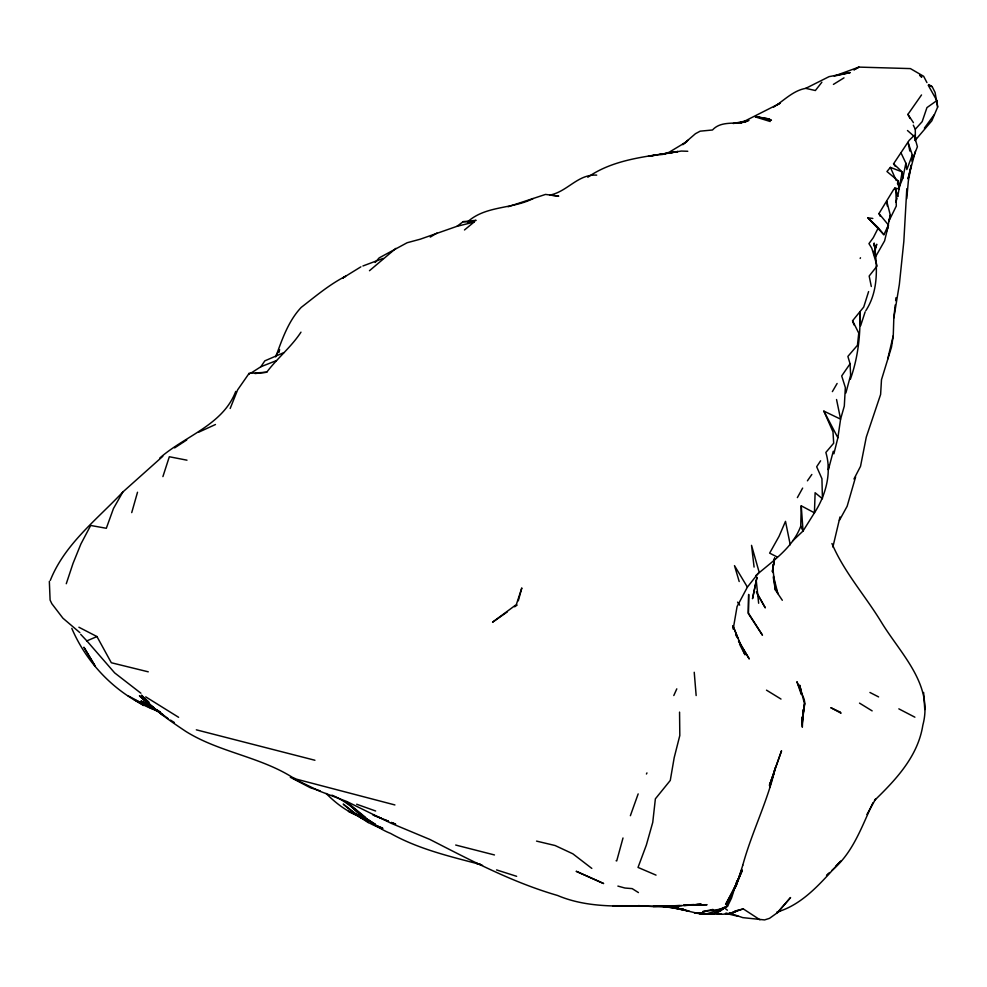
<?xml version="1.0" encoding="UTF-8"?>
<svg xmlns="http://www.w3.org/2000/svg" width="987" height="987" viewBox="0 0 987 987"><rect width="100%" height="100%" fill="white"/><g stroke="black" fill="none" stroke-linecap="round" stroke-linejoin="round"><path stroke-width="1.48" d="M853.952 479.016L860.528 466.333L866.302 437.044L880.614 394.455L881.49 379.711L891.495 347.116L893.26 335.728L893.827 317.962L899.342 284.49L903.833 241.433L906.806 188.727M792.734 540.827L803.036 531.031L800.741 526.182L801.247 505.813L814.435 512.833C825.761 495.437 831.992 472.748 825.848 452.453L833.682 443.2L832.991 431.85L823.874 411.123L840.591 419.142L837.877 437.759L833.892 453.823M772.796 572.472L773.043 565.107M802.739 716.994L802.308 727.185L802.271 716.698M802.924 712.626L803.036 709.715M802.542 717.265L802.123 724.717L804.504 703.719L799.618 685.064L801.16 693.75M873.988 245.936L874.186 243.036C877.246 265.75 878.998 290.449 865.809 310.695M909.829 151.036L908.052 142.362L912.309 154.959L911.902 161.152L917.404 146.705L914.246 135.441L909.2 140.314L893.58 163.793L895.123 166.198M828.722 465L828.352 469.787L833.299 451.219M906.757 198.683L908.348 181.04L911.26 165.051L908.015 178.931L915.344 151.332M895.653 300.653L895.937 297.778M893.827 317.962L895.209 304.971M831.942 543.529C844.082 572.127 865.229 595.654 881.28 622.044C900.44 653.628 933.702 684.534 922.87 725.05L922.709 725.951C917.663 756.548 895.912 779.681 874.531 800.42L875.629 798.964L866.919 814.485M915.344 140.771L915.307 129.235L913.296 125.189M804.504 703.719L801.9 722.2L804.874 703.077L804.158 699.24L796.916 681.696L801.185 694.083M774.61 558.494L772.34 571.633L774.659 558M774.622 558.321L772.858 568.315L775.363 589.905L782.309 600.269M897.405 183.187L899.157 187.135L902.797 178.24L902.192 171.935L890.385 167.383L886.955 171.541L898.096 180.781L899.33 188.998L894.839 188.048L897.726 196.487L902.192 171.935L893.58 163.793M832.88 547.032L839.999 516.966M902.797 178.24L905.881 163.2L900.946 152.751M756.252 580.652L752.513 598.69L757.004 577.272L756.252 580.652L758.658 603.254M278.951 352.458L279.58 349.595L275.435 356.554M887.288 205.962L886.795 201.434L890.311 215.154L886.881 230.872L888.448 225.011L878.961 213.574L893.975 188.973M887.695 359.071L893.26 335.728M890.311 215.154L888.905 221.063L896.295 206.024L895.875 190.047L894.839 188.048M874.001 254.597L876.74 244.245L874.124 251.488M845.884 392.962L850.621 375.233L850.066 363.796L847.882 356.418L857.444 345.29L858.764 333.137L852.571 320.763L863.724 307.056L868.597 291.572M623.007 837.975L616.715 860.923L616.098 860.75M518.298 600.799L521.827 587.931L516.337 604.575L492.575 622.18L507.293 611.928M131.727 512.611L137.514 492.242M769.663 787.342L775.338 767.812C767.664 801.37 751.761 832.14 742.767 865.241M855.606 476.955L847.142 506.269L839.419 520.346M850.35 379.292C858.036 357.837 860.578 334.852 859.899 312.213L860.627 325.747L865.13 311.917M742.767 865.254L736.462 885.043L725.593 904.536L735.364 885.758L727.098 905.708L734.328 887.967M162.904 476.61L169.32 456.747L186.987 460.189M66.277 583.724L73.001 563.478L80.922 543.936L90.681 525.466L106.325 528.279L113.443 508.564L122.844 492.007L162.818 456.29M895.752 202.273L897.084 198.239M769.564 785.183L781.544 750.799L774.314 770.946M769.564 785.368L774.289 771.76L769.416 785.245M275.792 356.763C282.097 339.454 288.327 321.034 301.22 307.389C315.532 296.322 329.288 284.577 345.623 276.237L342.6 278.112L360.884 266.835M630.372 815.706L638.17 793.893M912.309 154.959L906.843 169.554L905.881 163.2M230.181 408.47L237.657 389.816L249.119 373.357L266.7 372.235C277.335 358.133 291.288 347.017 300.973 332.163M937.65 107.052L935.084 92.457L932.16 86.659L928.224 85.24L936.86 100.6L937.65 107.052L931.839 120.784L915.134 140.401M733.958 889.176L742.113 870.781L734.735 888.448L741.866 869.621L735.13 887.806L737.018 880.786L731.503 898.145L727.518 906.3L713.576 913.826L699.746 913.839L673.455 907.658M673.8 695.539L676.798 688.852M860.17 258.434L860.479 257.755M646.436 774.005L646.954 772.907M872.816 218.46L867.931 217.868L883.908 234.709L888.448 225.011L884.599 240.853L875.95 256.089M50.3 580.418C64.723 544.034 96.825 519.717 122.844 492.007M872.952 802.789C861.725 826.538 853.027 852.941 832.029 870.275M867.931 217.868L878.307 227.824L873.31 237.67L868.955 243.629L871.78 248.193L877.122 265.972L869.165 276.027L871.299 286.477M754.08 567.081L751.539 545.355L759.139 572.164L747.393 587.117L737.079 606.511L733.489 627.35L745.012 654.813L739.522 644.092M235.733 391.432C222.828 425.175 185.038 435.859 159.771 458.054M797.373 497.608L802.653 488.096M755.894 575.52C772.747 560.887 792.549 548.069 800.741 526.182M832.374 391.617L837.112 383.474M921.525 94.949L907.929 114.369L909.94 118.428M850.066 363.796L841.701 375.936L845.341 387.521L844.304 406.076L840.591 419.142L836.544 399.513M820.604 460.793L816.668 466.74L821.937 478.707L822.43 498.756L815.114 492.735L814.435 512.833L803.036 531.031L801.247 505.813M250.501 373.382L260.876 366.732L264.812 360.86L283.948 352.581M807.415 480.817L811.845 474.463M924.375 128.162L934.183 114.763M821.875 82.217L815.361 90.52L805.762 88.361C793.215 90.483 783.9 100.588 773.574 107.151M375.171 262.456L379.156 257.891L407.125 242.74L420.166 239.224L456.969 226.319L474.031 222.087L464.482 229.971M915.307 129.235L922.166 121.648L926.953 107.595L936.86 100.6M733.218 123.535L748.973 120.328C737.61 125.756 722.052 119.476 712.491 129.988L700.165 131.172L695.465 133.689L682.77 144.645L688.42 139.981M829.586 872.52L826.526 875.642L828.735 873.495M835.705 866.302L840.801 861.108C822.319 880.996 803.924 904.277 776.806 912.124M369.471 270.722L395.873 248.379M724.088 907.633C716.562 916.578 704.397 913.296 694.342 912.741L704.706 913.32M724.507 907.3L719.745 911.26L724.211 907.707L727.37 910.174M456.969 226.319L463.199 221.656L476.116 220.323L472.033 221.779M514.659 606.808L517.114 605.093M174.613 447.901L186.728 439.968M587.808 177.241C609.991 161.671 637.775 157.525 664.054 153.738L659.735 154.441M467.616 221.828C485.912 205.382 512.265 209.232 533.128 198.56M833.41 84.401L843.996 77.862M723.89 907.522L713.576 913.826L707.654 913.493M430.27 237.102L436.945 233.068M687.026 141.474L668.989 152.319L662.166 154.293M776.929 105.14L780.273 103.117L740.706 123.153M854.002 69.917L858.949 67.104L910.409 68.596L923.659 76.295L926.929 82.587M805.762 88.361L829.08 76.641L850.214 72.594L834.212 76.085L858.949 67.104L854.088 69.596M198.473 432.281L215.462 424.521M80.712 634.357L86.856 640.884L96.96 636.566L111.321 662.746L148.26 671.826M260.876 366.732L276.459 360.588M777.842 911.704L780.261 910.767L777.275 912.716L790.575 897.541L777.67 912.506L769.515 918.342L764.567 919.921L742.742 917.626L729.862 913.209M707.987 913.678L727.518 906.3M362.932 265.972L383.116 258.409M699.746 913.839C712.33 912.827 726.284 917.046 737.869 910.507L729.701 913.481L725.618 913.518M759.953 919.773L743.26 908.891L729.701 913.481L731.675 913.271M508.108 206.752L545.503 194.427L558.716 196.117L549.919 195.093C567.488 191.626 577.851 173.996 596.691 175.118M734.661 911.161L743.26 908.891M712.959 909.422L702.781 911.606L723.348 908.854M662.215 154.416L665.065 153.886M667.903 153.355L677.872 151.504L660.624 154.515L664.954 154.157M656.861 154.91L648.237 156.328L681.289 151.06L687.779 151.27M684.373 905.424L701.251 904.166L696.797 904.4M738.794 122.844L745.777 121.993M255.028 373.555L266.7 372.235M695.008 904.943L665.497 906.473L612.853 905.721L640.489 905.745C612.594 906.609 583.687 906.559 557.544 895.468C512.623 882.452 471.33 860.676 429.913 839.468L391.197 823.306L346.659 801.444L319.171 790.994L293.595 778.583M684.929 905.03L693.836 904.561M681.561 905.56L667.743 905.98L679.759 905.548M684.262 905.387L688.766 905.227M684.916 905.165L707.074 904.721L683.818 904.795M463.199 221.656L474.031 222.087M667.594 906.535L678.106 907.189L653.086 906.436L672.406 905.733L652.247 906.51L638.33 905.61M726.062 913.431L738.214 916.331M725.42 913.481L728.283 913.752M662.993 906.547L683.572 909.237L673.356 907.645L688.988 911.026L666.052 906.572L670.444 907.201M717.204 913.543L721.497 914.147L717.006 913.394M536.546 841.109L555.101 845.526L572.855 853.817L591.818 868.412M765.702 118.909L755.721 116.528L769.132 118.971L771.415 120.266L768.565 119.587M196.327 729.825L314.927 760.261M455.686 845.032L494.462 854.952M394.911 804.948L296.458 779.162L292.337 777.287C259.087 756.486 218.769 752.094 185.704 731.342C169.85 720.732 153.812 709.949 141.474 695.169L149.049 702.263M617.887 886.092L624.931 888.029L632.173 888.621L638.429 892.569M480.435 864.489C449.714 856.395 418.562 849.116 390.605 833.435C368.348 824.7 353.926 804.146 331.953 795.164M480.62 864.538L475.833 863.131L482.557 865.377M320.158 790.846L310.313 787.725L290.314 777.287M496.547 869.905L516.645 876.32M356.677 804.232L375.628 810.993M730.985 913.617L733.723 914.628M71.804 628.386C87.942 666.102 119.859 697.673 158.722 711.405M388.459 821.344L372.987 814.917L381.451 818.359M384.264 819.506L388.496 821.233M382.598 828.13L375.862 825.379L382.771 828.426M360.07 816.422C346.955 811.869 335.851 803.184 326.117 793.462M364.24 819.309L348.386 811.277L359.675 816.126M382.043 828.599C367.349 823.59 354.851 814.115 343.217 804.097L361.526 818.186L355.517 814.152L362.056 817.372M127.952 695.724L150.246 707.716L159.931 711.824M150.246 707.716L160.091 711.948M656.034 875.124L638.021 867.425L646.349 845.069L652.752 822.356L655.38 798.828L670.272 780.446L674.183 757.72L679.809 735.512L679.562 712.108M157.365 710.64L134.146 699.586L143.559 705.52M776.781 556.767L769.638 553.127L779.039 536.36L785.492 521.358L790.254 544.775M869.929 692.467L878.603 696.921M898.836 708.851L914.887 717.191M78.898 627.238L96.96 636.566M151.899 706.741L141.03 700.906L162.978 714.613M766.492 690.16L781.001 699.055M859.517 703.114L872.15 710.887M178.61 717.302L145.731 696.859M928.73 84.549L932.16 86.659M168.098 718.573L147.692 703.484L139.426 695.761L156.773 710.998L147.692 703.484L153.997 707.704M170.578 720.128L174.304 722.484M158.969 711.652L153.886 708.172L163.126 715.439L157.71 710.369M140.882 693.207L114.652 672.875L86.856 640.884M921.71 76.789L919.625 75.148L921.611 77.319M346.351 801.937L368.373 822.64L348.843 803.603M365.35 817.261L350.545 805.071M79.848 632.618L62.921 618.195L51.805 603.674L50.103 600.059L49.35 581.405M907.472 130.518L915.751 137.822L914.246 135.441M878.307 227.824L883.908 234.709M737.573 602.132L739.67 605.105M907.929 114.369L913.431 122.672M735.611 634.838L738.042 638.577L733.119 625.918M738.486 641.057L749.269 658.958L738.646 641.007M747.393 587.117L734.488 565.637L739.201 581.528M757.362 594.075L765.307 607.881L756.338 591.855M823.874 411.123L837.877 437.759M878.961 213.574L880.182 216.239M890.385 167.383L896.233 180.547M775.227 586.71L777.867 593.656L773.45 576.038M852.571 320.763L853.977 324.908M895.875 190.047L897.726 196.487M898.096 180.781L899.157 187.135M801.308 693.762L800.346 687.964L800.642 690.999M773.265 577.259L775.363 589.905M249.119 373.357L249.193 374.221M732.786 625.894L733.07 628.966M694.231 672.27L696.156 695.551M924.77 709.505L923.622 692.455M748.664 594.532L748.405 613.087L762.457 635.184L748.282 613.47L748.664 594.532M769.132 118.971L755.215 116.873L770.181 121.5L769.132 118.971M603.526 883.488L576.346 871.361L603.526 883.488M395.528 824.145L391.284 822.455L395.54 824.096M839.912 711.985L830.795 707.679L841.06 713.206L839.912 711.985M369.94 820.937L363.771 817.039L375.516 824.49L369.94 820.937M94.234 664.522L83.907 647.225L95.307 666.373L94.234 664.522"/></g></svg>
